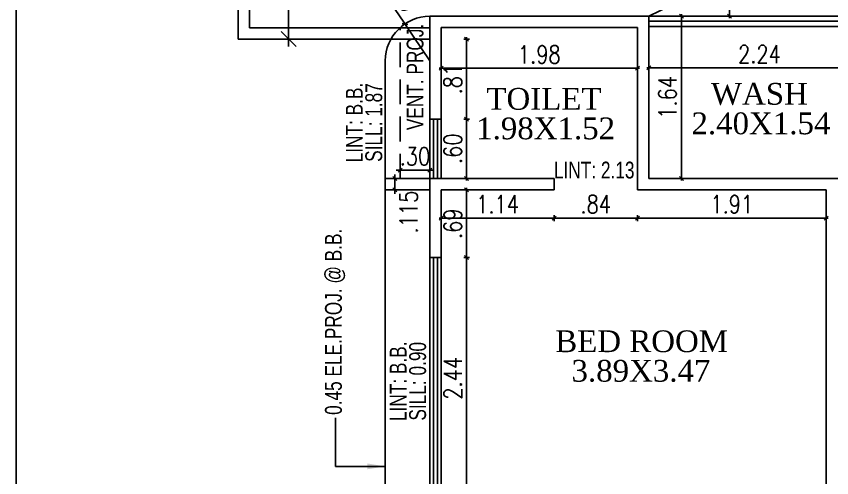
# Model space of a CAD drawing. Header units: inches. Extents: x 14235 to 14499, y 0 to 2549.
# Drawn here: x 14470.15 to 14478.38, y 2360.71 to 2365.37 of the extents above; entities that cross this region are included whole.
import ezdxf
from ezdxf.enums import TextEntityAlignment as Align

# ---------------------------------------------------------------- set-up
doc = ezdxf.new("R2010")
doc.units = ezdxf.units.IN
doc.header["$LTSCALE"] = 0.25
doc.header["$MEASUREMENT"] = 0
doc.header["$PDMODE"] = 35
doc.linetypes.add('DASHEDX2', pattern=[1.5, 1, -0.5])
for name, color, linetype in [('dimension', 7, 'Continuous'), ('edges', 1, 'Continuous'), ('proj-internal', 1, 'DASHEDX2'), ('Stair', 56, 'Continuous'), ('steel', 251, 'Continuous'), ('text-large', 7, 'Continuous'), ('wall', 7, 'Continuous'), ('windows', 106, 'Continuous'), ('WORK TEX', 6, 'Continuous'), ('WORKING DIM', 7, 'Continuous')]:
    doc.layers.add(name, color=color, linetype=linetype)
doc.styles.add('ARIAL', font='TIMES_0.TTF')
doc.styles.add('ARL', font='swisscl_0.ttf')
doc.styles.add('romans', font='romans.shx', dxfattribs={"width": 0.8})
doc.dimstyles.new('121', dxfattribs={"dimscale": 0.1, "dimtxt": 1.8, "dimasz": 0.2, "dimexe": 0.03125, "dimexo": 0.25, "dimgap": 0.5, "dimtad": 1, "dimzin": 4, "dimdsep": 46, "dimtxsty": 'romans', "dimblk1": 'MINITICK', "dimblk2": 'MINITICK', "dimsah": 1, "dimcen": 1, "dimse1": 1, "dimse2": 1, "dimclrd": 252, "dimclre": 256, "dimclrt": 7, "dimadec": 3, "dimazin": 0, "dimtfac": 0.8, "dimtix": 1, "dimtmove": 2, "dimatfit": 3, "dimfxl": 0, "dimtolj": 1, "dimtzin": 3, "dimarcsym": 0})
doc.dimstyles.new('DFSGSG', dxfattribs={"dimtxt": 0.17, "dimasz": 0.18, "dimexe": 0.18, "dimexo": 0.0625, "dimgap": 0.09, "dimtad": 1, "dimzin": 0, "dimdsep": 46, "dimtxsty": 'ARIAL', "dimcen": 0.09, "dimse1": 1, "dimse2": 1, "dimaunit": 1, "dimadec": 0, "dimazin": 0, "dimtfac": 1, "dimtix": 1, "dimtofl": 0, "dimtmove": 0, "dimatfit": 3, "dimfxl": 0, "dimtolj": 1, "dimtzin": 0, "dimarcsym": 0})
doc.dimstyles.new('minitick-100', dxfattribs={"dimscale": 0.1, "dimtxt": 2, "dimasz": 0.75, "dimexe": 0.03125, "dimexo": 0.25, "dimgap": 0.5, "dimtad": 1, "dimzin": 4, "dimdsep": 46, "dimtxsty": 'romans', "dimblk1": 'MINITICK', "dimblk2": 'MINITICK', "dimsah": 1, "dimcen": 1, "dimse1": 1, "dimse2": 1, "dimclrd": 252, "dimclre": 256, "dimclrt": 256, "dimadec": 3, "dimazin": 0, "dimtfac": 0.8, "dimtix": 1, "dimtmove": 2, "dimatfit": 3, "dimfxl": 0, "dimtolj": 1, "dimtzin": 3, "dimarcsym": 0})

# ---------------------------------------------------------------- blocks, each defined once
blk = doc.blocks.new('MINITICK')
at = {"color": 7}
for p, q in [((0, -1.5), (0, 1.5)), ((1, 1), (-1, -1)), ((-1, 0), (1, 0))]:
    blk.add_line(p, q, dxfattribs=at)
blk = doc.blocks.new('*D1913')
at = {"layer": 'Defpoints', "color": 0, "transparency": 16777216}
for p in [(14476.4196, 2365.0847), (14474.4379, 2364.9661), (14476.4196, 2364.8492)]:
    blk.add_point(p, dxfattribs=at)
at = {"layer": 'WORKING DIM', "color": 252, "lineweight": -2, "transparency": 16777216}
blk.add_line((14474.4579, 2364.8492), (14476.3996, 2364.8492), dxfattribs=at)
at = {"layer": 'WORKING DIM', "color": 252, "lineweight": -2, "transparency": 16777216, "xscale": 0.02, "yscale": 0.02, "zscale": 0.02, "rotation": 180}
blk.add_blockref('MINITICK', (14474.4379, 2364.8492), dxfattribs=at)
at = {"layer": 'WORKING DIM', "color": 252, "lineweight": -2, "transparency": 16777216, "xscale": 0.02, "yscale": 0.02, "zscale": 0.02}
blk.add_blockref('MINITICK', (14476.4196, 2364.8492), dxfattribs=at)
at = {"layer": 'WORKING DIM', "color": 7, "transparency": 16777216, "insert": (14475.4288, 2364.9892), "char_height": 0.18, "attachment_point": 5, "style": 'romans'}
blk.add_mtext('\\A1;1.98', dxfattribs=at)
blk = doc.blocks.new('*D1914')
at = {"layer": 'Defpoints', "color": 0, "transparency": 16777216}
for p in [(14474.4379, 2365.1447), (14474.695, 2365.1447), (14474.4379, 2364.3357)]:
    blk.add_point(p, dxfattribs=at)
at = {"layer": 'WORKING DIM', "color": 252, "lineweight": -2, "transparency": 16777216}
blk.add_line((14474.695, 2364.3557), (14474.695, 2365.1247), dxfattribs=at)
at = {"layer": 'WORKING DIM', "color": 252, "lineweight": -2, "transparency": 16777216, "xscale": 0.02, "yscale": 0.02, "zscale": 0.02}
for p, rotation in [((14474.695, 2365.1447), 90), ((14474.695, 2364.3357), 270)]:
    blk.add_blockref('MINITICK', p, dxfattribs=dict(at, rotation=rotation))
at = {"layer": 'WORKING DIM', "color": 7, "transparency": 16777216, "insert": (14474.555, 2364.7402), "char_height": 0.18, "attachment_point": 5, "rotation": 90, "style": 'romans'}
blk.add_mtext('\\A1;.81', dxfattribs=at)
blk = doc.blocks.new('*D1915')
at = {"layer": 'Defpoints', "color": 0, "transparency": 16777216}
for p in [(14474.4379, 2364.3357), (14474.695, 2364.3357), (14474.4379, 2363.736)]:
    blk.add_point(p, dxfattribs=at)
at = {"layer": 'WORKING DIM', "color": 252, "lineweight": -2, "transparency": 16777216}
blk.add_line((14474.695, 2363.756), (14474.695, 2364.3157), dxfattribs=at)
at = {"layer": 'WORKING DIM', "color": 252, "lineweight": -2, "transparency": 16777216, "xscale": 0.02, "yscale": 0.02, "zscale": 0.02}
for p, rotation in [((14474.695, 2364.3357), 90), ((14474.695, 2363.736), 270)]:
    blk.add_blockref('MINITICK', p, dxfattribs=dict(at, rotation=rotation))
at = {"layer": 'WORKING DIM', "color": 7, "transparency": 16777216, "insert": (14474.555, 2364.0359), "char_height": 0.18, "attachment_point": 5, "rotation": 90, "style": 'romans'}
blk.add_mtext('\\A1;.60', dxfattribs=at)
blk = doc.blocks.new('*D1916')
at = {"layer": 'Defpoints', "color": 0, "transparency": 16777216}
for p in [(14474.4379, 2363.6217), (14475.5774, 2363.6217), (14475.5774, 2363.3358)]:
    blk.add_point(p, dxfattribs=at)
at = {"layer": 'WORKING DIM', "color": 252, "lineweight": -2, "transparency": 16777216}
blk.add_line((14474.4579, 2363.3358), (14475.5574, 2363.3358), dxfattribs=at)
at = {"layer": 'WORKING DIM', "color": 252, "lineweight": -2, "transparency": 16777216, "xscale": 0.02, "yscale": 0.02, "zscale": 0.02, "rotation": 180}
blk.add_blockref('MINITICK', (14474.4379, 2363.3358), dxfattribs=at)
at = {"layer": 'WORKING DIM', "color": 252, "lineweight": -2, "transparency": 16777216, "xscale": 0.02, "yscale": 0.02, "zscale": 0.02}
blk.add_blockref('MINITICK', (14475.5774, 2363.3358), dxfattribs=at)
at = {"layer": 'WORKING DIM', "color": 7, "transparency": 16777216, "insert": (14475.0077, 2363.4758), "char_height": 0.18, "attachment_point": 5, "style": 'romans'}
blk.add_mtext('\\A1;1.14', dxfattribs=at)
blk = doc.blocks.new('*D1917')
at = {"layer": 'Defpoints', "color": 0, "transparency": 16777216}
for p in [(14475.5774, 2363.6788), (14476.4196, 2363.6788), (14476.4196, 2363.3358)]:
    blk.add_point(p, dxfattribs=at)
at = {"layer": 'WORKING DIM', "color": 252, "lineweight": -2, "transparency": 16777216}
blk.add_line((14475.5974, 2363.3358), (14476.3996, 2363.3358), dxfattribs=at)
at = {"layer": 'WORKING DIM', "color": 252, "lineweight": -2, "transparency": 16777216, "xscale": 0.02, "yscale": 0.02, "zscale": 0.02, "rotation": 180}
blk.add_blockref('MINITICK', (14475.5774, 2363.3358), dxfattribs=at)
at = {"layer": 'WORKING DIM', "color": 252, "lineweight": -2, "transparency": 16777216, "xscale": 0.02, "yscale": 0.02, "zscale": 0.02}
blk.add_blockref('MINITICK', (14476.4196, 2363.3358), dxfattribs=at)
at = {"layer": 'WORKING DIM', "color": 7, "transparency": 16777216, "insert": (14475.9985, 2363.4758), "char_height": 0.18, "attachment_point": 5, "style": 'romans'}
blk.add_mtext('\\A1;.84', dxfattribs=at)
blk = doc.blocks.new('*D1918')
at = {"layer": 'Defpoints', "color": 0, "transparency": 16777216}
for p in [(14476.5339, 2365.1447), (14478.7699, 2365.1447), (14476.5339, 2364.8524)]:
    blk.add_point(p, dxfattribs=at)
at = {"layer": 'WORKING DIM', "color": 252, "lineweight": -2, "transparency": 16777216}
blk.add_line((14478.7499, 2364.8524), (14476.5539, 2364.8524), dxfattribs=at)
at = {"layer": 'WORKING DIM', "color": 252, "lineweight": -2, "transparency": 16777216, "xscale": 0.02, "yscale": 0.02, "zscale": 0.02, "rotation": 180}
blk.add_blockref('MINITICK', (14476.5339, 2364.8524), dxfattribs=at)
at = {"layer": 'WORKING DIM', "color": 252, "lineweight": -2, "transparency": 16777216, "xscale": 0.02, "yscale": 0.02, "zscale": 0.02}
blk.add_blockref('MINITICK', (14478.7699, 2364.8524), dxfattribs=at)
at = {"layer": 'WORKING DIM', "color": 7, "transparency": 16777216, "insert": (14477.6519, 2364.9924), "char_height": 0.18, "attachment_point": 5, "style": 'romans'}
blk.add_mtext('\\A1;2.24', dxfattribs=at)
blk = doc.blocks.new('*D1919')
at = {"layer": 'Defpoints', "color": 0, "transparency": 16777216}
for p in [(14476.8045, 2365.3747), (14476.7237, 2363.736), (14476.8632, 2363.736)]:
    blk.add_point(p, dxfattribs=at)
at = {"layer": 'WORKING DIM', "color": 252, "lineweight": -2, "transparency": 16777216}
blk.add_line((14476.8632, 2365.3547), (14476.8632, 2363.756), dxfattribs=at)
at = {"layer": 'WORKING DIM', "color": 252, "lineweight": -2, "transparency": 16777216, "xscale": 0.02, "yscale": 0.02, "zscale": 0.02}
for p, rotation in [((14476.8632, 2365.3747), 90), ((14476.8632, 2363.736), 270)]:
    blk.add_blockref('MINITICK', p, dxfattribs=dict(at, rotation=rotation))
at = {"layer": 'WORKING DIM', "color": 7, "transparency": 16777216, "insert": (14476.7232, 2364.5553), "char_height": 0.18, "attachment_point": 5, "rotation": 90, "style": 'romans'}
blk.add_mtext('\\A1;1.64', dxfattribs=at)
blk = doc.blocks.new('*D1922')
at = {"layer": 'Defpoints', "color": 0, "transparency": 16777216}
for p in [(14476.4196, 2363.6217), (14478.3251, 2363.6217), (14478.3251, 2363.3358)]:
    blk.add_point(p, dxfattribs=at)
at = {"layer": 'WORKING DIM', "color": 252, "lineweight": -2, "transparency": 16777216}
blk.add_line((14476.4396, 2363.3358), (14478.3051, 2363.3358), dxfattribs=at)
at = {"layer": 'WORKING DIM', "color": 252, "lineweight": -2, "transparency": 16777216, "xscale": 0.02, "yscale": 0.02, "zscale": 0.02, "rotation": 180}
blk.add_blockref('MINITICK', (14476.4196, 2363.3358), dxfattribs=at)
at = {"layer": 'WORKING DIM', "color": 252, "lineweight": -2, "transparency": 16777216, "xscale": 0.02, "yscale": 0.02, "zscale": 0.02}
blk.add_blockref('MINITICK', (14478.3251, 2363.3358), dxfattribs=at)
at = {"layer": 'WORKING DIM', "color": 7, "transparency": 16777216, "insert": (14477.3724, 2363.4758), "char_height": 0.18, "attachment_point": 5, "style": 'romans'}
blk.add_mtext('\\A1;1.91', dxfattribs=at)
blk = doc.blocks.new('*D1956')
at = {"layer": 'Defpoints', "color": 0, "transparency": 16777216}
for p in [(14474.4379, 2363.6217), (14474.4379, 2362.9357), (14474.695, 2362.9357)]:
    blk.add_point(p, dxfattribs=at)
at = {"layer": 'WORKING DIM', "color": 252, "lineweight": -2, "transparency": 16777216}
blk.add_line((14474.695, 2363.6017), (14474.695, 2362.9557), dxfattribs=at)
at = {"layer": 'WORKING DIM', "color": 252, "lineweight": -2, "transparency": 16777216, "xscale": 0.02, "yscale": 0.02, "zscale": 0.02}
for p, rotation in [((14474.695, 2363.6217), 90), ((14474.695, 2362.9357), 270)]:
    blk.add_blockref('MINITICK', p, dxfattribs=dict(at, rotation=rotation))
at = {"layer": 'WORKING DIM', "color": 7, "transparency": 16777216, "insert": (14474.555, 2363.2787), "char_height": 0.18, "attachment_point": 5, "rotation": 90, "style": 'romans'}
blk.add_mtext('\\A1;.69', dxfattribs=at)
blk = doc.blocks.new('*D1957')
at = {"layer": 'Defpoints', "color": 0, "transparency": 16777216}
for p in [(14474.3617, 2362.9357), (14474.3617, 2360.4967), (14474.695, 2360.4967)]:
    blk.add_point(p, dxfattribs=at)
at = {"layer": 'WORKING DIM', "color": 252, "lineweight": -2, "transparency": 16777216}
blk.add_line((14474.695, 2362.9157), (14474.695, 2360.5167), dxfattribs=at)
at = {"layer": 'WORKING DIM', "color": 252, "lineweight": -2, "transparency": 16777216, "xscale": 0.02, "yscale": 0.02, "zscale": 0.02}
for p, rotation in [((14474.695, 2362.9357), 90), ((14474.695, 2360.4967), 270)]:
    blk.add_blockref('MINITICK', p, dxfattribs=dict(at, rotation=rotation))
at = {"layer": 'WORKING DIM', "color": 7, "transparency": 16777216, "insert": (14474.555, 2361.7162), "char_height": 0.18, "attachment_point": 5, "rotation": 90, "style": 'romans'}
blk.add_mtext('\\A1;2.44', dxfattribs=at)
blk = doc.blocks.new('*D1653')
at = {"layer": 'Defpoints', "color": 0, "transparency": 16777216}
for p in [(14474.0719, 2365.2978), (14474.3236, 2364.9247)]:
    blk.add_point(p, dxfattribs=at)
at = {"layer": 'WORKING DIM', "color": 252, "lineweight": -2, "transparency": 16777216}
for p, q in [((14473.7482, 2365.7776), (14474.0607, 2365.3143)), ((14474.3236, 2364.9247), (14474.0719, 2365.2978))]:
    blk.add_line(p, q, dxfattribs=at)
at = {"layer": 'WORKING DIM', "color": 252, "lineweight": -2, "transparency": 16777216, "xscale": 0.02, "yscale": 0.02, "zscale": 0.02, "rotation": 304.0031793936724}
blk.add_blockref('MINITICK', (14474.0719, 2365.2978), dxfattribs=at)
at = {"layer": 'WORKING DIM', "color": 7, "transparency": 16777216, "insert": (14474.0149, 2365.6326), "char_height": 0.18, "attachment_point": 5, "rotation": 304.00318, "style": 'romans'}
blk.add_mtext('\\A1;R.45', dxfattribs=at)
blk = doc.blocks.new('*D1989')
at = {"layer": 'Defpoints', "color": 0, "transparency": 16777216}
for p in [(14474.0236, 2364.0247), (14474.3236, 2363.9433), (14474.0236, 2363.819)]:
    blk.add_point(p, dxfattribs=at)
at = {"layer": 'WORKING DIM', "color": 252, "lineweight": -2, "transparency": 16777216}
for p, q in [((14474.0036, 2363.819), (14473.9836, 2363.819)), ((14474.3236, 2363.819), (14474.0236, 2363.819)), ((14474.3436, 2363.819), (14474.3636, 2363.819))]:
    blk.add_line(p, q, dxfattribs=at)
at = {"layer": 'WORKING DIM', "color": 252, "lineweight": -2, "transparency": 16777216, "xscale": 0.02, "yscale": 0.02, "zscale": 0.02}
blk.add_blockref('MINITICK', (14474.0236, 2363.819), dxfattribs=at)
at = {"layer": 'WORKING DIM', "color": 252, "lineweight": -2, "transparency": 16777216, "xscale": 0.02, "yscale": 0.02, "zscale": 0.02, "rotation": 180}
blk.add_blockref('MINITICK', (14474.3236, 2363.819), dxfattribs=at)
at = {"layer": 'WORKING DIM', "color": 7, "transparency": 16777216, "insert": (14474.1736, 2363.959), "char_height": 0.18, "attachment_point": 5, "style": 'romans'}
blk.add_mtext('\\A1;.30', dxfattribs=at)
blk = doc.blocks.new('*D1660')
at = {"layer": 'Defpoints', "color": 0, "transparency": 16777216}
for p in [(14473.946, 2363.736), (14473.946, 2363.6217), (14473.9696, 2363.6217)]:
    blk.add_point(p, dxfattribs=at)
at = {"layer": 'WORKING DIM', "color": 252, "lineweight": -2, "transparency": 16777216}
for p, q in [((14473.9696, 2363.756), (14473.9696, 2363.776)), ((14473.9696, 2363.736), (14473.9696, 2363.6217)), ((14473.9696, 2363.6017), (14473.9696, 2363.5817))]:
    blk.add_line(p, q, dxfattribs=at)
at = {"layer": 'WORKING DIM', "color": 252, "lineweight": -2, "transparency": 16777216, "xscale": 0.02, "yscale": 0.02, "zscale": 0.02}
for p, rotation in [((14473.9696, 2363.736), 270), ((14473.9696, 2363.6217), 90)]:
    blk.add_blockref('MINITICK', p, dxfattribs=dict(at, rotation=rotation))
at = {"layer": 'WORKING DIM', "color": 7, "transparency": 16777216, "insert": (14474.1096, 2363.3967), "char_height": 0.18, "attachment_point": 5, "rotation": 90, "style": 'romans'}
blk.add_mtext('\\A1;.115', dxfattribs=at)
blk = doc.blocks.new('*D1681')
at = {"layer": 'Defpoints', "color": 0, "transparency": 16777216}
for p in [(14477.2702, 2366.4755), (14477.2702, 2365.3747), (14477.3501, 2365.3747)]:
    blk.add_point(p, dxfattribs=at)
at = {"layer": 'WORKING DIM', "color": 252, "lineweight": -2, "transparency": 16777216}
blk.add_line((14477.3501, 2366.4555), (14477.3501, 2365.3947), dxfattribs=at)
at = {"layer": 'WORKING DIM', "color": 252, "lineweight": -2, "transparency": 16777216, "xscale": 0.02, "yscale": 0.02, "zscale": 0.02}
for p, rotation in [((14477.3501, 2366.4755), 90), ((14477.3501, 2365.3747), 270)]:
    blk.add_blockref('MINITICK', p, dxfattribs=dict(at, rotation=rotation))
at = {"layer": 'WORKING DIM', "color": 7, "transparency": 16777216, "insert": (14477.2101, 2365.9251), "char_height": 0.18, "attachment_point": 5, "rotation": 90, "style": 'romans'}
blk.add_mtext('\\A1;1.10', dxfattribs=at)
blk = doc.blocks.new('*D2181')
at = {"layer": 'Defpoints', "color": 0, "ltscale": 10, "transparency": 16777216}
for p in [(14472.3889, 2369.6062), (14472.3889, 2365.1447), (14472.8969, 2365.1447)]:
    blk.add_point(p, dxfattribs=at)
at = {"layer": 'dimension', "color": 252, "lineweight": -2, "ltscale": 10, "transparency": 16777216}
blk.add_line((14472.8969, 2369.5312), (14472.8969, 2365.2197), dxfattribs=at)
at = {"layer": 'dimension', "color": 252, "lineweight": -2, "ltscale": 10, "transparency": 16777216, "xscale": 0.07500000000000001, "yscale": 0.07500000000000001, "zscale": 0.07500000000000001}
for p, rotation in [((14472.8969, 2369.6062), 90), ((14472.8969, 2365.1447), 270)]:
    blk.add_blockref('MINITICK', p, dxfattribs=dict(at, rotation=rotation))
at = {"layer": 'dimension', "ltscale": 10, "transparency": 16777216, "insert": (14472.7469, 2367.3755), "char_height": 0.2, "attachment_point": 5, "rotation": 90, "style": 'romans'}
blk.add_mtext('\\A1;4.46', dxfattribs=at)
blk = doc.blocks.new('*D2186')
at = {"layer": 'Defpoints', "color": 0, "transparency": 16777216}
for p in [(14474.3236, 2365.6355), (14472.3889, 2365.4427), (14474.3236, 2365.3747)]:
    blk.add_point(p, dxfattribs=at)
at = {"layer": 'WORKING DIM', "color": 252, "lineweight": -2, "transparency": 16777216}
blk.add_line((14472.4089, 2365.6355), (14474.3036, 2365.6355), dxfattribs=at)
at = {"layer": 'WORKING DIM', "color": 252, "lineweight": -2, "transparency": 16777216, "xscale": 0.02, "yscale": 0.02, "zscale": 0.02, "rotation": 180}
blk.add_blockref('MINITICK', (14472.3889, 2365.6355), dxfattribs=at)
at = {"layer": 'WORKING DIM', "color": 252, "lineweight": -2, "transparency": 16777216, "xscale": 0.02, "yscale": 0.02, "zscale": 0.02}
blk.add_blockref('MINITICK', (14474.3236, 2365.6355), dxfattribs=at)
at = {"layer": 'WORKING DIM', "color": 7, "transparency": 16777216, "insert": (14473.3563, 2365.7755), "char_height": 0.18, "attachment_point": 5, "style": 'romans'}
blk.add_mtext('\\A1;1.93', dxfattribs=at)

msp = doc.modelspace()

# ---------------------------------------------------------------- linework, layer by layer
at = {"layer": 'edges', "ltscale": 0.4}
msp.add_line((14473.8736, 2353.9799), (14473.8736, 2364.9247), dxfattribs=at)
msp.add_lwpolyline([(14474.3236, 2363.6217), (14473.8736, 2363.6217), (14473.8736, 2363.736), (14474.3236, 2363.736)], dxfattribs=at)
msp.add_arc((14474.3236, 2364.9247), 0.45, 90, 180, dxfattribs=at)
at = {"layer": 'proj-internal'}
for p, q in [((14476.5339, 2365.3747), (14478.7699, 2366.4755)), ((14474.0236, 2363.736), (14474.0236, 2365.2604))]:
    msp.add_line(p, q, dxfattribs=at)
at = {"layer": 'Stair', "ltscale": 2}
for points in [[(14474.3236, 2365.1447), (14472.3889, 2365.1447), (14472.3889, 2369.6062), (14474.3236, 2369.6062)], [(14474.3236, 2365.259), (14472.5033, 2365.259), (14472.5033, 2369.4919), (14474.3236, 2369.4919)]]:
    msp.add_lwpolyline(points, dxfattribs=at)
at = {"layer": 'steel'}
for p, q in [((14476.5339, 2365.3747), (14478.7699, 2365.3747)), ((14476.5339, 2365.3239), (14478.7699, 2365.3239)), ((14476.5339, 2365.2731), (14478.7699, 2365.2731))]:
    msp.add_line(p, q, dxfattribs=at)
at = {"layer": 'wall'}
for p, q in [((14474.3236, 2365.3747), (14476.5339, 2365.3747)), ((14474.3236, 2364.3357), (14474.3236, 2365.3747)), ((14476.5339, 2363.736), (14476.5339, 2365.3747)), ((14474.4379, 2364.3357), (14474.4379, 2365.2604)), ((14474.4379, 2365.2604), (14476.4196, 2365.2604)), ((14476.4196, 2363.6217), (14476.4196, 2365.2604)), ((14474.3236, 2364.3357), (14474.4379, 2364.3357)), ((14474.3236, 2363.736), (14475.5774, 2363.736)), ((14474.3236, 2362.9357), (14474.3236, 2363.736)), ((14475.5774, 2363.6217), (14475.5774, 2363.736)), ((14476.5339, 2363.736), (14479.0492, 2363.736)), ((14474.4379, 2363.6217), (14475.5774, 2363.6217)), ((14474.4379, 2362.9357), (14474.4379, 2363.6217)), ((14476.4196, 2363.6217), (14478.3251, 2363.6217)), ((14478.3251, 2363.6217), (14478.3251, 2359.8488)), ((14474.4379, 2362.9357), (14474.3236, 2362.9357))]:
    msp.add_line(p, q, dxfattribs=at)
msp.add_lwpolyline([(14498.866, 2384.6158), (14470.1477, 2384.6158), (14470.1477, 2344.004), (14498.866, 2344.004)], close=True, dxfattribs=at)
at = {"layer": 'windows'}
for p, q in [((14474.3236, 2364.3357), (14474.3236, 2363.736)), ((14474.3617, 2364.3357), (14474.3617, 2363.736)), ((14474.3998, 2364.3357), (14474.3998, 2363.736)), ((14474.4379, 2364.3357), (14474.4379, 2363.736)), ((14474.3236, 2362.9357), (14474.3236, 2360.4967)), ((14474.3617, 2362.9357), (14474.3617, 2360.4967)), ((14474.3998, 2362.9357), (14474.3998, 2360.4967)), ((14474.4379, 2362.9357), (14474.4379, 2360.4967))]:
    msp.add_line(p, q, dxfattribs=at)

# ---------------------------------------------------------------- texts
at = {"layer": 'text-large', "style": 'ARIAL'}
for s, p in [('TOILET', (14475.4757, 2364.5405)), ('WASH', (14477.6516, 2364.5913)), ('2.40X1.54', (14477.6665, 2364.2928)), ('1.98X1.52', (14475.4925, 2364.242)), ('BED ROOM', (14476.4622, 2362.0906)), ('3.89X3.47', (14476.4553, 2361.7921))]:
    msp.add_text(s, height=0.22, dxfattribs=at).set_placement(p, align=Align.MIDDLE_CENTER)
at = {"layer": 'WORK TEX', "color": 3, "style": 'ARL'}
msp.add_text('VENT. PROJ.', height=0.17, rotation=90, dxfattribs=at).set_placement((14474.1743, 2364.7618), align=Align.MIDDLE_CENTER)
at = {"layer": 'WORK TEX', "style": 'ARL'}
for s, p in [('LINT: B.B.', (14473.5606, 2364.301)), ('SILL: 1.87', (14473.7571, 2364.301)), ('0.45 ELE.PROJ. @ B.B.', (14473.3496, 2362.2873)), ('LINT: B.B.', (14474.0035, 2361.6863)), ('SILL: 0.90', (14474.2, 2361.6863))]:
    msp.add_text(s, height=0.17, rotation=90, dxfattribs=at).set_placement(p, align=Align.MIDDLE_CENTER)
msp.add_text('LINT: 2.13', height=0.17, dxfattribs=at).set_placement((14475.9831, 2363.8207), align=Align.MIDDLE_CENTER)

# ---------------------------------------------------------------- dimensions: what is measured, and where the dimension line sits
at = {"layer": 'dimension', "ltscale": 10}
dim = msp.add_linear_dim(base=(14472.8969, 2365.1447), p1=(14472.3889, 2369.6062), p2=(14472.3889, 2365.1447), angle=90, dimstyle='minitick-100', dxfattribs=at)
dim.commit()
dim.dimension.update_dxf_attribs({"geometry": '*D2181', "text_midpoint": (14472.7469, 2367.3755)})
at = {"layer": 'WORKING DIM'}
for base, p1, p2, angle, picture, middle in [((14477.3501, 2365.3747), (14477.2702, 2366.4755), (14477.2702, 2365.3747), 270, '*D1681', (14477.2101, 2365.9251)), ((14476.8632, 2363.736), (14476.8045, 2365.3747), (14476.7237, 2363.736), 90, '*D1919', (14476.7232, 2364.5553)), ((14474.695, 2365.1447), (14474.4379, 2364.3357), (14474.4379, 2365.1447), 90, '*D1914', (14474.555, 2364.7402)), ((14474.695, 2364.3357), (14474.4379, 2363.736), (14474.4379, 2364.3357), 90, '*D1915', (14474.555, 2364.0359)), ((14474.695, 2362.9357), (14474.4379, 2363.6217), (14474.4379, 2362.9357), 90, '*D1956', (14474.555, 2363.2787)), ((14474.695, 2360.4967), (14474.3617, 2362.9357), (14474.3617, 2360.4967), 90, '*D1957', (14474.555, 2361.7162))]:
    dim = msp.add_linear_dim(base=base, p1=p1, p2=p2, angle=angle, dimstyle='121', override={"dimfxl": 0.18, "dimfxlon": 1}, dxfattribs=at)
    dim.commit()
    dim.dimension.update_dxf_attribs({"geometry": picture, "text_midpoint": middle})
for base, p1, p2, picture, middle in [((14474.3236, 2365.6355), (14472.3889, 2365.4427), (14474.3236, 2365.3747), '*D2186', (14473.3563, 2365.7755)), ((14476.4196, 2364.8492), (14474.4379, 2364.9661), (14476.4196, 2365.0847), '*D1913', (14475.4288, 2364.9892)), ((14476.5339, 2364.8524), (14478.7699, 2365.1447), (14476.5339, 2365.1447), '*D1918', (14477.6519, 2364.9924)), ((14474.0236, 2363.819), (14474.3236, 2363.9433), (14474.0236, 2364.0247), '*D1989', (14474.1736, 2363.959)), ((14476.4196, 2363.3358), (14475.5774, 2363.6788), (14476.4196, 2363.6788), '*D1917', (14475.9985, 2363.4758)), ((14475.5774, 2363.3358), (14474.4379, 2363.6217), (14475.5774, 2363.6217), '*D1916', (14475.0077, 2363.4758)), ((14478.3251, 2363.3358), (14476.4196, 2363.6217), (14478.3251, 2363.6217), '*D1922', (14477.3724, 2363.4758))]:
    dim = msp.add_linear_dim(base=base, p1=p1, p2=p2, dimstyle='121', override={"dimfxl": 0.18, "dimfxlon": 1}, dxfattribs=at)
    dim.commit()
    dim.dimension.update_dxf_attribs({"geometry": picture, "text_midpoint": middle})
dim = msp.add_radius_dim(center=(14474.3236, 2364.9247), mpoint=(14474.0719, 2365.2978), dimstyle='121', override={"dimfxl": 0.18, "dimfxlon": 1}, dxfattribs=at)
dim.commit()
dim.dimension.update_dxf_attribs({"geometry": '*D1653', "text_midpoint": (14474.0149, 2365.6326)})
dim = msp.add_linear_dim(base=(14473.9696, 2363.6217), p1=(14473.946, 2363.736), p2=(14473.946, 2363.6217), angle=270, text='.115', dimstyle='121', override={"dimfxl": 0.18, "dimfxlon": 1}, dxfattribs=at)
dim.commit()
dim.dimension.update_dxf_attribs({"geometry": '*D1660', "text_midpoint": (14474.1096, 2363.3967), "dimtype": 160})

# ---------------------------------------------------------------- leaders
at = {"layer": 'wall'}
msp.add_leader([(14473.8716, 2360.826), (14473.3694, 2360.826), (14473.3694, 2361.3168)], dimstyle='DFSGSG', override={"dimgap": 0.09, "dimtad": 0, "dimarcsym": 1}, dxfattribs=at)

doc.saveas('drawing.dxf')
